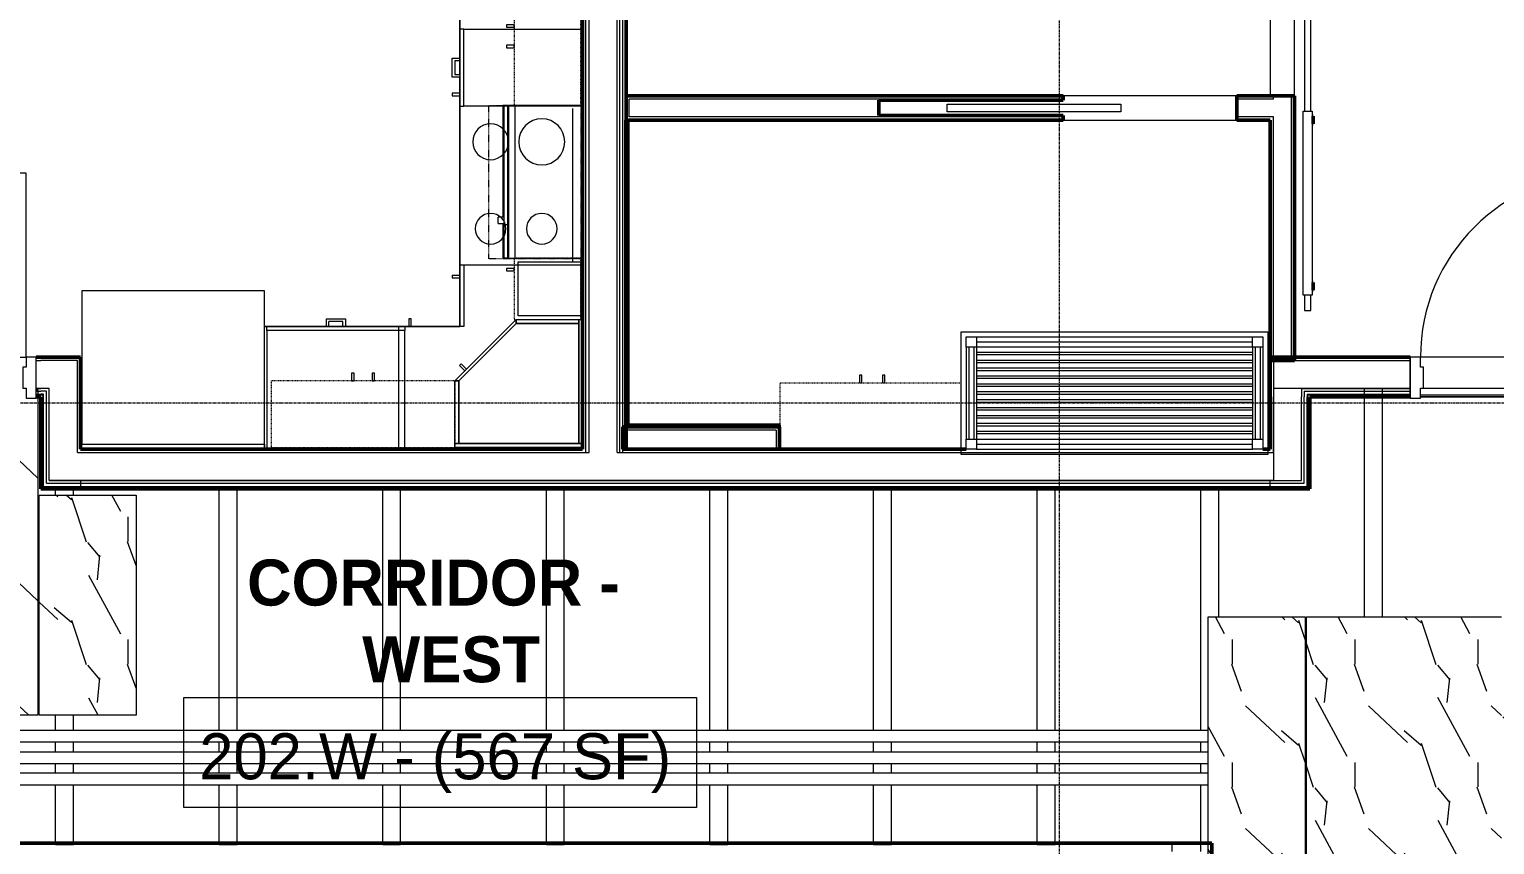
# Model space of a CAD drawing. Header units: inches. Extents: x -4235 to -464, y 9767 to 12359.
# Drawn here: x -3028.8 to -2742.2, y 10380.8 to 10540.3 of the extents above; entities that cross this region are included whole.
import ezdxf

# ---------------------------------------------------------------- set-up
doc = ezdxf.new("R2010")
doc.units = ezdxf.units.IN
doc.header["$MEASUREMENT"] = 0
for name, pattern in [('Dash', [0.25, 0.125, -0.125]), ('Grid Line 1_2_', [0.875, 0.5, -0.125, 0.125, -0.125]), ('Overhead', [0.15625, 0.09375, -0.0625])]:
    doc.linetypes.add(name, pattern=pattern)
for name, color, linetype, lineweight in [('0-1', 7, 'Continuous', 5), ('0-2', 10, 'Continuous', 9), ('A-AREA-IDEN', 2, 'Continuous', 9), ('A-CLNG-1', 254, 'Continuous', 9), ('A-CLNG-2', 10, 'Continuous', 9), ('A-CLNG-PATT-1', 253, 'Continuous', 13), ('A-DOOR-1', 10, 'Continuous', 9), ('A-DOOR-2', 50, 'Continuous', 20), ('A-DOOR-3', 254, 'Continuous', 9), ('A-DOOR-4', 7, 'Continuous', 50), ('A-DOOR-FRAM-2', 50, 'Continuous', 20), ('A-FLOR-3', 192, 'Continuous', 9), ('A-WALL-1', 7, 'Continuous', 50), ('A-WALL-2', 250, 'Continuous', 13), ('A-WALL-3', 10, 'Continuous', 9), ('A-WALL-4', 254, 'Continuous', 9), ('A-WALL-5', 113, 'Continuous', 9), ('I-WALL-1', 7, 'Continuous', 50), ('I-WALL-2', 10, 'Continuous', 9), ('I-WALL-3', 254, 'Continuous', 9), ('P-PIPE-1', 10, 'Continuous', 9), ('Q-CASE', 31, 'Continuous', 9), ('Q-CASE-1', 254, 'Continuous', 9), ('Q-CASE-2', 10, 'Continuous', 9), ('Q-CASE-3', 254, 'Dash', 9), ('Q-CASE-4', 10, 'Dash', 9), ('Q-SPCQ-1', 10, 'Continuous', 9), ('Q-SPCQ-2', 91, 'Overhead', 9), ('S-BEAM', 12, 'Continuous', 9), ('S-GRID-1', 1, 'Grid Line 1_2_', 9)]:
    doc.layers.add(name, color=color, linetype=linetype, lineweight=lineweight)
doc.styles.add('Century Gothic', font='ufonts.com_century-gothic.ttf', dxfattribs={"height": 9})
doc.styles.add('Century Gothic_B', font='GOTHICB.TTF', dxfattribs={"height": 9})
pattern_1 = [(108.435, (6.24, 0), (-23.9995167, 47.999875), [9.107, -66.787]), (139.399, (3.36, 8.64), (-144.0005735, 119.9994401), [4.425, -216.844]), (136.848, (24, 11.52), (-360.00235884, 335.99803914), [10.527, -515.834]), (109.983, (16.32, 18.72), (-71.99926767, 192.0004429), [5.618, -275.295]), (90, (14.4, 0), (-24, 24), [4.8, -19.2]), (118.443, (14.4, 4.8), (168.00080613, -311.999948405), [13.101, -641.971]), (84.289, (8.16, 16.32), (-24.00143285, -215.9997167), [4.824, -236.373]), (129.806, (8.64, 21.12), (96.0006462, -119.9991583), [3.749, -183.697])]

# ---------------------------------------------------------------- blocks, each defined once
blk = doc.blocks.new('POCKET - FLUSH - 2-10 x 6-8-2882530-BACKGROUND - RCP - 2ND FLOOR')
at = {"layer": 'A-DOOR-2'}
for p, q in [((-39.67, -0.75), (-39.67, 0.75)), ((-39.67, 0.75), (-5.67, 0.75)), ((-5.67, 0.75), (-5.67, -0.75)), ((-5.67, -0.75), (-39.67, -0.75))]:
    blk.add_line(p, q, dxfattribs=at)
blk = doc.blocks.new('BARN - FLUSH - 3-0 x 7-0 BARN DOOR-V20-BACKGROUND - RCP - 2ND FLOOR')
at = {"layer": 'A-DOOR-1'}
for p, q in [((-57, -4.32), (-60, -4.32)), ((-60, -4.32), (-60, -4.95)), ((-60, -4.95), (-60, -5.57)), ((-60, -5.57), (-57, -5.57)), ((-57, -5.82), (-57, -4.07)), ((-57, -4.07), (-21, -4.07)), ((-21, -4.07), (-21, -5.82)), ((18, -4.32), (-21, -4.32)), ((-21, -5.57), (18, -5.57)), ((18, -4.34), (18, -4.51)), ((18, -4.51), (18, -4.79)), ((18, -4.79), (18, -4.95)), ((18, -4.95), (18, -5.11)), ((18, -5.11), (18, -5.26)), ((18, -5.26), (18, -5.39)), ((18, -5.39), (18, -5.49)), ((18, -5.49), (18, -5.55)), ((-21, -5.82), (-57, -5.82))]:
    blk.add_line(p, q, dxfattribs=at)
at = {"layer": 'A-DOOR-3'}
for p, q in [((18, -4.95), (18, -4.32)), ((18, -5.57), (18, -4.95))]:
    blk.add_line(p, q, dxfattribs=at)
at = {"layer": 'A-DOOR-4'}
for p, q in [((-56, -6), (-56, -5.82)), ((-54.5, -6), (-56, -6)), ((-54.5, -5.82), (-54.5, -6)), ((-23.5, -6), (-23.5, -5.82)), ((-22, -6), (-23.5, -6)), ((-22, -5.82), (-22, -6))]:
    blk.add_line(p, q, dxfattribs=at)
blk = doc.blocks.new('Refrigerator_-_Side-by-Side_6047 - 36_ X 30_-345559-BACKGROUND - RCP - 2ND FLOOR')
at = {"layer": 'Q-SPCQ-1'}
for p, q in [((17.87, 14.42), (-17.88, 14.42)), ((-17.88, 14.42), (-17.88, -15.58)), ((17.87, -15.58), (17.87, 14.42)), ((-17.88, -15.58), (17.87, -15.58))]:
    blk.add_line(p, q, dxfattribs=at)
blk = doc.blocks.new('Range - 24_ x 30_-2320547-BACKGROUND - RCP - 2ND FLOOR')
at = {"layer": 'Q-SPCQ-1'}
blk.add_line((0, 22), (30, 22), dxfattribs=at)
for centre, radius, start, end in [((6.5, 16), 4.5, 360, 180), ((23.5, 16), 3, 360, 180), ((6.5, 16), 4.5, 180, 360), ((23.5, 16), 3, 180, 0), ((6.5, 6), 3.5, 360, 180), ((23.5, 6), 3, 360, 180), ((6.5, 6), 3.5, 180, 0), ((23.5, 6), 3, 180, 360)]:
    blk.add_arc(centre, radius, start, end, dxfattribs=at)
blk = doc.blocks.new('30quot_MicrowaveVent_11166 - 70cm miele oven-2322118-BACKGROUND - RCP - 2ND FLOOR')
at = {"layer": 'Q-CASE-1'}
for p, q in [((-14.2, -0.38), (-14.2, -13.23)), ((15.68, -13.23), (15.68, -0.38)), ((-14.2, -13.23), (-14.2, -14.49)), ((15.68, -13.23), (-14.2, -13.23)), ((15.68, -14.49), (15.68, -13.23)), ((-14.2, -14.49), (15.68, -14.49)), ((9.18, -14.61), (-14.2, -14.61)), ((-14.2, -14.61), (-14.2, -15.39)), ((-14.2, -15.39), (-14.2, -15.6)), ((-14.2, -15.39), (9.18, -15.39)), ((-14.2, -15.6), (7.69, -15.6)), ((7.69, -15.39), (7.69, -16.55)), ((7.69, -16.6), (8.88, -16.6)), ((8.88, -16.55), (8.88, -15.39)), ((8.88, -15.6), (15.68, -15.6)), ((9.18, -14.61), (9.18, -15.39)), ((15.68, -14.61), (9.18, -14.61)), ((9.18, -14.61), (9.18, -15.39)), ((9.18, -15.39), (15.68, -15.39)), ((15.68, -14.61), (15.68, -15.39)), ((15.68, -15.6), (15.68, -15.39))]:
    blk.add_line(p, q, dxfattribs=at)
at = {"layer": 'Q-CASE-2'}
for p, q in [((-14.2, 0), (-14.2, -0.38)), ((15.68, 0), (-14.2, 0)), ((15.68, -0.38), (15.68, 0))]:
    blk.add_line(p, q, dxfattribs=at)
blk = doc.blocks.new('300 Series Wall Hung Cabinet_302 - 36_ x 36_-2571299-BACKGROUND - RCP - 2ND FLOOR')
at = {"layer": 'Q-CASE-1'}
for p, q in [((-1.76, -13.19), (-2.25, -13.19)), ((-2.25, -13.19), (-2.25, -14.69)), ((-1.76, -14.69), (-1.76, -13.19)), ((2.24, -13.19), (1.75, -13.19)), ((1.75, -13.19), (1.75, -14.69)), ((2.24, -14.69), (2.24, -13.19)), ((-2.25, -14.69), (-1.76, -14.69)), ((1.75, -14.69), (2.24, -14.69))]:
    blk.add_line(p, q, dxfattribs=at)
at = {"layer": 'Q-CASE-3'}
for p, q in [((-18, -0.19), (-18, -13.19)), ((18, -13.19), (18, -0.19)), ((-18, -13.19), (18, -13.19))]:
    blk.add_line(p, q, dxfattribs=at)
at = {"layer": 'Q-CASE-4'}
blk.add_line((18, -0.19), (-18, -0.19), dxfattribs=at)
blk = doc.blocks.new('Base Cabinet 3 Drawer 230 - Base Cabinet 3 Drawer 230 27_-2602705-BACKGROUND - RCP - 2ND FLOOR')
at = {"layer": 'Q-CASE-2'}
for p, q in [((-12.76, 24), (14.24, 24)), ((-12.76, 23.25), (-12.76, 24)), ((14.24, 23.25), (-12.76, 23.25)), ((-12.76, 23.25), (-12.76, 0)), ((-1.14, 24), (-1.14, 25.5)), ((-1.14, 25.5), (2.61, 25.5)), ((-1.14, 24), (-0.64, 24)), ((2.11, 25), (-0.64, 25)), ((-0.64, 24), (-0.64, 25)), ((2.11, 24), (2.11, 25)), ((2.61, 24), (2.11, 24)), ((2.61, 25.5), (2.61, 24)), ((14.24, 24), (14.24, 23.25)), ((14.24, 0), (14.24, 23.25)), ((-12.76, 0), (14.24, 0))]:
    blk.add_line(p, q, dxfattribs=at)
blk = doc.blocks.new('308 - 308-V64-BACKGROUND - RCP - 2ND FLOOR')
at = {"layer": 'Q-CASE'}
for p, q in [((-12, 13.19), (0, 25.19)), ((0, 24.44), (-11.25, 13.19)), ((0, 25.19), (0, 24.44)), ((-11.25, 13.19), (-12, 13.19))]:
    blk.add_line(p, q, dxfattribs=at)
at = {"layer": 'Q-CASE-1'}
for p, q in [((-11.25, 13.19), (0, 24.44)), ((0, 25.19), (12.25, 25.19)), ((0, 24.44), (0, 25.19)), ((0, 24.44), (12.25, 24.44)), ((12.25, 24.44), (0, 24.44)), ((12.25, 25.19), (12.25, 24.44)), ((12.25, 0.94), (12.25, 25.19)), ((12.25, 25.19), (12.63, 25.19)), ((12.25, 24.44), (12.25, 0.94)), ((-10.76, 16.55), (-11.11, 16.2)), ((-11.11, 16.2), (-10.05, 15.14)), ((-9.7, 15.49), (-10.76, 16.55)), ((-12, 13.19), (-11.25, 13.19)), ((-12, 0.94), (-12, 13.19)), ((-11.25, 0.94), (-11.25, 13.19)), ((-11.25, 13.19), (-11.25, 0.94)), ((-11.25, 0.94), (-12, 0.94)), ((-12, 0.19), (-12, 0.94)), ((-12, 0.94), (12.63, 0.94)), ((12.25, 0.94), (-11.25, 0.94)), ((12.63, 0.94), (12.25, 0.94))]:
    blk.add_line(p, q, dxfattribs=at)
at = {"layer": 'Q-CASE-2'}
for p, q in [((12.63, 25.19), (13, 25.19)), ((13, 25.19), (13, 0.94)), ((12.62, 0.19), (-12, 0.19)), ((13, 0.94), (12.63, 0.94)), ((12.63, 0.94), (13, 0.94)), ((13, 0.19), (12.63, 0.19)), ((13, 0.94), (13, 0.19))]:
    blk.add_line(p, q, dxfattribs=at)
blk = doc.blocks.new('Base Cabinet Corner 197 - Base Cabinet Corner 197-2569781-BACKGROUND - RCP - 2ND FLOOR')
at = {"layer": 'Q-CASE-2'}
for p, q in [((0.74, 36), (-23.26, 36)), ((-23.26, 36), (-23.26, 0)), ((0.74, 23.25), (0.74, 36)), ((0.74, 24), (0.74, 36)), ((0.73, 34), (0.73, 33.51)), ((2.23, 34), (0.73, 34)), ((0.73, 33.51), (2.23, 33.51)), ((2.23, 33.51), (2.23, 34)), ((12.74, 24), (0.74, 24)), ((0.74, 23.25), (0.74, 24)), ((12.74, 23.25), (0.74, 23.25)), ((10.73, 25.5), (10.24, 25.5)), ((10.24, 25.5), (10.24, 24)), ((10.24, 24), (10.73, 24)), ((10.73, 24), (10.73, 25.5)), ((12.74, 0), (12.74, 24)), ((-23.26, 0), (12.74, 0))]:
    blk.add_line(p, q, dxfattribs=at)
blk = doc.blocks.new('300 Series Wall Hung Cabinet_302 - 27_ X 36_-2604985-BACKGROUND - RCP - 2ND FLOOR')
at = {"layer": 'Q-CASE-1'}
for p, q in [((-1.76, -13.19), (-2.25, -13.19)), ((-2.25, -13.19), (-2.25, -14.69)), ((-1.76, -14.69), (-1.76, -13.19)), ((2.24, -13.19), (1.75, -13.19)), ((1.75, -13.19), (1.75, -14.69)), ((2.24, -14.69), (2.24, -13.19)), ((-2.25, -14.69), (-1.76, -14.69)), ((1.75, -14.69), (2.24, -14.69))]:
    blk.add_line(p, q, dxfattribs=at)
at = {"layer": 'Q-CASE-3'}
for p, q in [((-13.5, -0.19), (-13.5, -13.19)), ((13.5, -13.19), (13.5, -0.19)), ((-13.5, -13.19), (13.5, -13.19))]:
    blk.add_line(p, q, dxfattribs=at)
at = {"layer": 'Q-CASE-4'}
blk.add_line((13.5, -0.19), (-13.5, -0.19), dxfattribs=at)
blk = doc.blocks.new('300 Series Wall Hung Cabinet_301 - 12_-2216986-BACKGROUND - RCP - 2ND FLOOR')
at = {"layer": 'Q-CASE-1'}
for p, q in [((-5.25, -12.44), (-5.25, -0.19)), ((5.25, -0.19), (5.25, -12.44)), ((5.25, -12.44), (-5.25, -12.44)), ((-3.51, -13.19), (-4, -13.19)), ((-4, -13.19), (-4, -14.69)), ((-3.51, -14.69), (-3.51, -13.19)), ((-4, -14.69), (-3.51, -14.69))]:
    blk.add_line(p, q, dxfattribs=at)
at = {"layer": 'Q-CASE-2'}
blk.add_line((-5.25, -0.19), (5.25, -0.19), dxfattribs=at)
at = {"layer": 'Q-CASE-3'}
for p, q in [((-6, -0.19), (-6, -13.19)), ((6, -13.19), (6, -0.19)), ((-6, -13.19), (6, -13.19))]:
    blk.add_line(p, q, dxfattribs=at)
at = {"layer": 'Q-CASE-4'}
blk.add_line((6, -0.19), (-6, -0.19), dxfattribs=at)
blk = doc.blocks.new('Single Door 1 Drawer 211 - 211 Base Cabinet Single Door1 Drawer 15_-2709718-BACKGROUND - RCP - 2ND FLOOR')
at = {"layer": 'Q-CASE-2'}
for p, q in [((-11.26, -23.25), (-11.26, 0)), ((-11.26, 0), (3.74, 0)), ((3.74, 0), (3.74, -23.25)), ((-11.26, -23.25), (-11.26, -24)), ((3.74, -23.25), (-11.26, -23.25)), ((-11.26, -24), (3.74, -24)), ((-5.14, -24), (-5.64, -24)), ((-5.64, -25.5), (-5.64, -24)), ((-1.89, -25.5), (-5.64, -25.5)), ((-5.14, -25), (-5.14, -24)), ((-5.14, -25), (-2.39, -25)), ((-2.39, -25), (-2.39, -24)), ((-2.39, -24), (-1.89, -24)), ((-1.89, -24), (-1.89, -25.5)), ((1.73, -24), (1.24, -24)), ((1.24, -24), (1.24, -25.5)), ((1.24, -25.5), (1.73, -25.5)), ((1.73, -25.5), (1.73, -24)), ((3.74, -24), (3.74, -23.25))]:
    blk.add_line(p, q, dxfattribs=at)
blk = doc.blocks.new('Bath Vanity - Bath Vanity 60_-V81-BACKGROUND - RCP - 2ND FLOOR')
at = {"layer": 'Q-CASE-1'}
for p, q in [((-29.26, 0), (-29.26, 1)), ((30.74, 1), (30.74, 0.38)), ((30.74, 0.38), (30.74, 0)), ((30.74, 0), (-29.26, 0))]:
    blk.add_line(p, q, dxfattribs=at)
at = {"layer": 'Q-CASE-2'}
for p, q in [((-29.26, 1), (-29.26, 24)), ((-29.26, 24), (30.74, 24)), ((-28.26, 21), (-28.26, 23)), ((-28.26, 23), (-26.26, 23)), ((-26.26, 23), (27.74, 23)), ((-26.26, 23), (-26.26, 21)), ((27.74, 21), (27.74, 23)), ((27.74, 23), (29.74, 23)), ((29.74, 23), (29.74, 21)), ((30.74, 24), (30.74, 1)), ((-28.26, 21), (-28.26, 3)), ((-26.26, 21), (-28.26, 21)), ((-27.76, 21), (-27.76, 3)), ((-26.76, 21), (-26.76, 3)), ((-26.26, 22), (27.74, 22)), ((27.74, 21), (-26.26, 21)), ((-26.26, 21), (-26.26, 3)), ((27.74, 21), (27.74, 3)), ((29.74, 21), (27.74, 21)), ((28.24, 21), (28.24, 3)), ((29.24, 21), (29.24, 3)), ((29.74, 21), (29.74, 3)), ((-26.26, 20), (27.74, 20)), ((27.74, 19.45), (-26.26, 19.45)), ((-26.26, 18.45), (27.74, 18.45)), ((27.74, 17.91), (-26.26, 17.91)), ((-26.26, 16.91), (27.74, 16.91)), ((27.74, 16.36), (-26.26, 16.36)), ((-26.26, 15.36), (27.74, 15.36)), ((27.74, 14.82), (-26.26, 14.82)), ((-26.26, 13.82), (27.74, 13.82)), ((27.74, 13.27), (-26.26, 13.27)), ((-26.26, 12.27), (27.74, 12.27)), ((27.74, 11.73), (-26.26, 11.73)), ((-26.26, 10.73), (27.74, 10.73)), ((27.74, 10.18), (-26.26, 10.18)), ((-26.26, 9.18), (27.74, 9.18)), ((27.74, 8.64), (-26.26, 8.64)), ((-26.26, 7.64), (27.74, 7.64)), ((27.74, 7.09), (-26.26, 7.09)), ((-26.26, 6.09), (27.74, 6.09)), ((-28.26, 1), (-28.26, 3)), ((-28.26, 3), (-26.26, 3)), ((27.74, 5.55), (-26.26, 5.55)), ((-26.26, 4.55), (27.74, 4.55)), ((27.74, 4), (-26.26, 4)), ((-26.26, 3), (27.74, 3)), ((-26.26, 3), (-26.26, 1)), ((27.74, 1), (27.74, 3)), ((27.74, 3), (29.74, 3)), ((29.74, 3), (29.74, 1)), ((-26.26, 1), (-28.26, 1)), ((-26.26, 2), (27.74, 2)), ((-26.26, 1), (27.74, 1)), ((29.74, 1), (27.74, 1))]:
    blk.add_line(p, q, dxfattribs=at)
blk = doc.blocks.new('Range_Hood_386 - 30_ Wide-2577799-BACKGROUND - RCP - 2ND FLOOR')
at = {"layer": 'Q-SPCQ-2'}
for p, q in [((-15, -6), (-15, 12)), ((-15, 12), (15, 12)), ((15, 12), (15, -6)), ((15, -6), (-15, -6))]:
    blk.add_line(p, q, dxfattribs=at)
blk = doc.blocks.new('300 Series Wall Hung Cabinet_326 - 36_-V92-BACKGROUND - RCP - 2ND FLOOR')
at = {"layer": 'Q-CASE-2'}
for p, q in [((-2.01, 14.69), (-2.5, 14.69)), ((-2.5, 14.69), (-2.5, 13.19)), ((-2.01, 13.19), (-2.01, 14.69)), ((2.49, 14.69), (2, 14.69)), ((2, 14.69), (2, 13.19)), ((2.49, 13.19), (2.49, 14.69)), ((-2.5, 13.19), (-2.01, 13.19)), ((2, 13.19), (2.49, 13.19))]:
    blk.add_line(p, q, dxfattribs=at)
at = {"layer": 'Q-CASE-3'}
blk.add_line((17.37, 0.19), (-18, 0.19), dxfattribs=at)
at = {"layer": 'Q-CASE-4'}
for p, q in [((-18, 0.19), (-18, 13.19)), ((-18, 13.19), (17.37, 13.19))]:
    blk.add_line(p, q, dxfattribs=at)
blk = doc.blocks.new('CTR - 1st Phase - Unit Layouts_rvt-1-BACKGROUND - RCP - 2ND FLOOR')
at = {"layer": 'A-WALL-1'}
for p, q in [((-2912.07, 10527.29), (-2826.62, 10527.29)), ((-2912.07, 10526.66), (-2912.07, 10527.29)), ((-2912.07, 10523.16), (-2912.07, 10526.66)), ((-2826.62, 10527.29), (-2826.62, 10526.41)), ((-2792.62, 10527.29), (-2786.1, 10527.29)), ((-2792.62, 10522.54), (-2792.62, 10527.29)), ((-2786.1, 10527.29), (-2781.35, 10527.29)), ((-2781.35, 10527.29), (-2781.35, 10475.52)), ((-2826.62, 10526.41), (-2862.62, 10526.41)), ((-2862.62, 10526.41), (-2862.62, 10523.41)), ((-2912.11, 10462.54), (-2912.11, 10522.54)), ((-2912.11, 10522.54), (-2911.73, 10522.54)), ((-2912.07, 10522.54), (-2912.07, 10523.16)), ((-2826.62, 10522.54), (-2912.07, 10522.54)), ((-2911.73, 10522.16), (-2911.73, 10462.91)), ((-2862.62, 10523.41), (-2826.62, 10523.41)), ((-2826.62, 10523.41), (-2826.62, 10522.54)), ((-2786.1, 10522.54), (-2792.62, 10522.54)), ((-2786.1, 10475.52), (-2786.1, 10522.54)), ((-2785.47, 10475.52), (-2786.1, 10475.52)), ((-2781.97, 10475.52), (-2785.47, 10475.52)), ((-2781.35, 10475.52), (-2781.97, 10475.52)), ((-2912.7, 10462.54), (-2882.07, 10462.54)), ((-2912.7, 10461.91), (-2912.7, 10462.54)), ((-2912.7, 10458.41), (-2912.7, 10461.91)), ((-2911.73, 10462.54), (-2912.11, 10462.54)), ((-2911.73, 10462.91), (-2882.11, 10462.91)), ((-2882.11, 10462.54), (-2911.73, 10462.54)), ((-2882.11, 10462.91), (-2882.11, 10462.54)), ((-2882.07, 10462.54), (-2882.07, 10461.91)), ((-2882.07, 10461.91), (-2882.07, 10458.41)), ((-2912.7, 10458.16), (-2912.7, 10458.41)), ((-2882.07, 10458.16), (-2912.7, 10458.16)), ((-2882.07, 10458.41), (-2882.07, 10458.16))]:
    blk.add_line(p, q, dxfattribs=at)
at = {"layer": 'A-WALL-2'}
for p, q in [((-2826.62, 10526.66), (-2911.45, 10526.66)), ((-2911.45, 10523.16), (-2911.45, 10526.66)), ((-2786.1, 10526.66), (-2792.62, 10526.66)), ((-2785.47, 10526.66), (-2786.1, 10526.66)), ((-2785.47, 10526.66), (-2785.47, 10527.29)), ((-2781.97, 10476.14), (-2781.97, 10527.29)), ((-2826.62, 10523.16), (-2911.45, 10523.16)), ((-2786.1, 10523.16), (-2792.62, 10523.16)), ((-2785.47, 10523.16), (-2786.1, 10523.16)), ((-2785.47, 10476.14), (-2785.47, 10523.16)), ((-2781.97, 10476.14), (-2785.47, 10476.14)), ((-2882.7, 10461.91), (-2912.07, 10461.91)), ((-2912.07, 10458.41), (-2912.07, 10461.91)), ((-2882.7, 10461.91), (-2882.7, 10458.41)), ((-2912.7, 10458.41), (-2912.07, 10458.41)), ((-2912.07, 10458.41), (-2912.7, 10458.41)), ((-2882.7, 10458.41), (-2912.07, 10458.41)), ((-2882.7, 10458.41), (-2882.07, 10458.41)), ((-2882.07, 10458.41), (-2882.7, 10458.41))]:
    blk.add_line(p, q, dxfattribs=at)
at = {"layer": 'A-WALL-3'}
for p, q in [((-2786.1, 10563.29), (-2786.1, 10527.29)), ((-2781.35, 10527.29), (-2781.35, 10563.29)), ((-2792.62, 10527.29), (-2826.62, 10527.29)), ((-2826.62, 10522.54), (-2792.62, 10522.54))]:
    blk.add_line(p, q, dxfattribs=at)
at = {"layer": 'A-WALL-4'}
for p, q in [((-2826.62, 10526.41), (-2826.62, 10527.29)), ((-2792.62, 10527.29), (-2792.62, 10522.54)), ((-2781.35, 10527.29), (-2786.1, 10527.29)), ((-2862.62, 10523.41), (-2862.62, 10526.41)), ((-2862.62, 10526.41), (-2826.62, 10526.41)), ((-2826.62, 10523.41), (-2862.62, 10523.41)), ((-2826.62, 10522.54), (-2826.62, 10523.41))]:
    blk.add_line(p, q, dxfattribs=at)
at = {"layer": 'A-WALL-5'}
for p, q in [((-2920.57, 10458.16), (-2920.57, 10576.29)), ((-2920.57, 10576.29), (-2920.57, 10458.16)), ((-2944.57, 10542.3), (-2944.57, 10534.66)), ((-2944.57, 10534.66), (-2944.57, 10542.3)), ((-2944.57, 10534.66), (-2944.57, 10534.17)), ((-2944.57, 10534.17), (-2944.57, 10531.41)), ((-2944.57, 10531.41), (-2944.57, 10534.17)), ((-2944.57, 10531.41), (-2944.57, 10530.91)), ((-2944.57, 10530.91), (-2944.57, 10527.79)), ((-2944.57, 10527.79), (-2944.57, 10530.91)), ((-2944.57, 10527.79), (-2944.57, 10527.3)), ((-2944.57, 10527.3), (-2944.57, 10492.15)), ((-2944.57, 10492.15), (-2944.57, 10527.3)), ((-2944.57, 10492.15), (-2944.57, 10491.66)), ((-2944.57, 10491.66), (-2944.57, 10482.16)), ((-2944.57, 10482.16), (-2944.57, 10491.66)), ((-2970.7, 10482.16), (-2982.77, 10482.16)), ((-2982.77, 10482.16), (-2970.7, 10482.16)), ((-2970.2, 10482.16), (-2970.7, 10482.16)), ((-2967.45, 10482.16), (-2970.2, 10482.16)), ((-2970.2, 10482.16), (-2967.45, 10482.16)), ((-2966.95, 10482.16), (-2967.45, 10482.16)), ((-2944.57, 10482.16), (-2966.95, 10482.16)), ((-2966.95, 10482.16), (-2944.57, 10482.16)), ((-2982.77, 10459.16), (-2982.77, 10458.16)), ((-2982.77, 10458.16), (-2982.77, 10459.16)), ((-2982.77, 10458.16), (-2920.57, 10458.16)), ((-2920.57, 10458.16), (-2982.77, 10458.16))]:
    blk.add_line(p, q, dxfattribs=at)
at = {"layer": '0-2'}
for name, p, rotation in [('BARN - FLUSH - 3-0 x 7-0 BARN DOOR-V20-BACKGROUND - RCP - 2ND FLOOR', (-2783.72, 10545.29), 89.99999999990546), ('300 Series Wall Hung Cabinet_302 - 27_ X 36_-2604985-BACKGROUND - RCP - 2ND FLOOR', (-2920.76, 10538.92), 269.9999999999998), ('Single Door 1 Drawer 211 - 211 Base Cabinet Single Door1 Drawer 15_-2709718-BACKGROUND - RCP - 2ND FLOOR', (-2920.57, 10529.03), 269.9999999999974), ('Range - 24_ x 30_-2320547-BACKGROUND - RCP - 2ND FLOOR', (-2944.57, 10524.79), 269.9999999999817), ('Range_Hood_386 - 30_ Wide-2577799-BACKGROUND - RCP - 2ND FLOOR', (-2932.95, 10510.42), 270.0000000000022), ('30quot_MicrowaveVent_11166 - 70cm miele oven-2322118-BACKGROUND - RCP - 2ND FLOOR', (-2920.57, 10511.22), 269.9999999999994), ('300 Series Wall Hung Cabinet_301 - 12_-2216986-BACKGROUND - RCP - 2ND FLOOR', (-2920.76, 10489.54), 269.9999999999998), ('Base Cabinet Corner 197 - Base Cabinet Corner 197-2569781-BACKGROUND - RCP - 2ND FLOOR', (-2920.57, 10481.43), 90.00000000000179), ('Refrigerator_-_Side-by-Side_6047 - 36_ X 30_-345559-BACKGROUND - RCP - 2ND FLOOR', (-3000.65, 10473.59), 180), ('300 Series Wall Hung Cabinet_302 - 36_ x 36_-2571299-BACKGROUND - RCP - 2ND FLOOR', (-2963.51, 10458.35), 180)]:
    blk.add_blockref(name, p, dxfattribs=dict(at, rotation=rotation))
for name, p in [('POCKET - FLUSH - 2-10 x 6-8-2882530-BACKGROUND - RCP - 2ND FLOOR', (-2809.62, 10524.91)), ('Base Cabinet 3 Drawer 230 - Base Cabinet 3 Drawer 230 27_-2602705-BACKGROUND - RCP - 2ND FLOOR', (-2969.56, 10458.16)), ('308 - 308-V64-BACKGROUND - RCP - 2ND FLOOR', (-2933.57, 10458.35)), ('Bath Vanity - Bath Vanity 60_-V81-BACKGROUND - RCP - 2ND FLOOR', (-2817.31, 10457.16)), ('300 Series Wall Hung Cabinet_326 - 36_-V92-BACKGROUND - RCP - 2ND FLOOR', (-2863.95, 10457.98))]:
    blk.add_blockref(name, p, dxfattribs=at)
blk = doc.blocks.new('HOLLOW METAL - UNIT DOOR-2191978-BACKGROUND - RCP - 2ND FLOOR')
at = {"layer": 'A-DOOR-1'}
blk.add_arc((18, 4.125), 36, 90, 180, dxfattribs=at)
at = {"layer": 'A-DOOR-2'}
for p, q in [((18, 40.125), (16.25, 40.125)), ((16.25, 40.125), (16.25, 4.125)), ((18, 4.125), (18, 40.125)), ((16.25, 4.125), (18, 4.125))]:
    blk.add_line(p, q, dxfattribs=at)
at = {"layer": 'A-DOOR-FRAM-2'}
for p, q in [((-18, 4.125), (-20, 4.125)), ((-20, 4.125), (-20, -3.875)), ((-18, 2.1875), (-18, 4.125)), ((18, 4.125), (18, 2.1875)), ((20, 4.125), (18, 4.125)), ((20, -3.875), (20, 4.125)), ((-17.375, 2.1875), (-18, 2.1875)), ((-17.375, -1.9375), (-17.375, 2.1875)), ((18, 2.1875), (17.375, 2.1875)), ((17.375, 2.1875), (17.375, -1.9375)), ((-18, -3.875), (-18, -1.9375)), ((-18, -1.9375), (-17.375, -1.9375)), ((17.375, -1.9375), (18, -1.9375)), ((18, -1.9375), (18, -3.875)), ((-20, -3.875), (-18, -3.875)), ((18, -3.875), (20, -3.875))]:
    blk.add_line(p, q, dxfattribs=at)
blk = doc.blocks.new('HOLLOW METAL - UNIT DOOR-2191979-BACKGROUND - RCP - 2ND FLOOR')
at = {"layer": 'A-DOOR-1'}
blk.add_arc((18, 4.125), 36, 90, 180, dxfattribs=at)
at = {"layer": 'A-DOOR-2'}
for p, q in [((18, 40.125), (16.25, 40.125)), ((16.25, 40.125), (16.25, 4.125)), ((18, 4.125), (18, 40.125)), ((16.25, 4.125), (18, 4.125))]:
    blk.add_line(p, q, dxfattribs=at)
at = {"layer": 'A-DOOR-FRAM-2'}
for p, q in [((-18, 4.125), (-20, 4.125)), ((-20, 4.125), (-20, -3.875)), ((-18, 2.1875), (-18, 4.125)), ((18, 4.125), (18, 2.1875)), ((20, 4.125), (18, 4.125)), ((20, -3.875), (20, 4.125)), ((-17.375, 2.1875), (-18, 2.1875)), ((-17.375, -1.9375), (-17.375, 2.1875)), ((18, 2.1875), (17.375, 2.1875)), ((17.375, 2.1875), (17.375, -1.9375)), ((-18, -3.875), (-18, -1.9375)), ((-18, -1.9375), (-17.375, -1.9375)), ((17.375, -1.9375), (18, -1.9375)), ((18, -1.9375), (18, -3.875)), ((-20, -3.875), (-18, -3.875)), ((18, -3.875), (20, -3.875))]:
    blk.add_line(p, q, dxfattribs=at)
blk = doc.blocks.new('CTR - 1st Phase - Common Walls_rvt-1-BACKGROUND - RCP - 2ND FLOOR')
at = {"layer": 'A-CLNG-PATT-1'}
h = blk.add_hatch(dxfattribs=at)
h.set_pattern_fill('FP_3', color=256, style=0, pattern_type=2)
h.set_pattern_definition(pattern_1)
h.paths.add_polyline_path([(-3009.78, 10406.19), (-3007.91, 10406.19), (-3007.91, 10449.16), (-3026.86, 10449.16), (-3026.86, 10406.19), (-3023.79, 10406.19)], flags=0)
h.paths.add_polyline_path([(-3065.51, 10406.19), (-3065.51, 10468.16), (-3067.42, 10468.16), (-3067.42, 10469.8), (-3084.46, 10469.8), (-3084.46, 10406.19), (-3065.84, 10406.19)], flags=0)
h.paths.add_polyline_path([(-3065.26, 10406.19), (-3027.11, 10406.19), (-3027.11, 10469.8), (-3027.42, 10469.8), (-3027.42, 10468.16), (-3029.42, 10468.16), (-3029.42, 10469.8), (-3065.26, 10469.8), (-3065.26, 10412.4)], flags=0)
h = blk.add_hatch(dxfattribs=at)
h.set_pattern_fill('FP_3', color=256, style=0, pattern_type=2)
h.set_pattern_definition(pattern_1)
h.paths.add_polyline_path([(-2797.77, 10361.78), (-2781.2, 10361.78), (-2781.2, 10363.41), (-2779.28, 10363.41), (-2779.28, 10425.39), (-2798.23, 10425.39), (-2798.23, 10361.78), (-2798.02, 10361.78)], flags=0)
h.paths.add_polyline_path([(-2743.48, 10361.78), (-2743.2, 10361.78), (-2743.2, 10363.41), (-2741.2, 10363.41), (-2741.2, 10361.78), (-2740.88, 10361.78), (-2740.88, 10425.39), (-2779.03, 10425.39), (-2779.03, 10361.78), (-2771.51, 10361.78)], flags=0)
h.paths.add_polyline_path([(-2721.68, 10382.41), (-2721.68, 10425.39), (-2740.63, 10425.39), (-2740.63, 10382.41)], flags=0)
at = {"layer": 'A-CLNG-1'}
for p, q in [((-3027.42, 10469.8), (-3027.11, 10469.8)), ((-3027.11, 10469.8), (-3027.11, 10468.41)), ((-2798.23, 10361.78), (-2798.23, 10381.16))]:
    blk.add_line(p, q, dxfattribs=at)
at = {"layer": 'A-CLNG-2'}
for p, q in [((-3027.11, 10468.41), (-3027.11, 10406.19)), ((-3026.86, 10406.19), (-3026.86, 10449.16)), ((-3026.86, 10449.16), (-3007.91, 10449.16)), ((-3007.91, 10449.16), (-3007.91, 10406.19)), ((-2798.23, 10381.16), (-2798.23, 10425.39)), ((-2798.23, 10425.39), (-2779.28, 10425.39)), ((-2779.28, 10425.39), (-2779.28, 10363.41)), ((-2779.03, 10363.16), (-2779.03, 10425.39)), ((-2779.03, 10425.39), (-2740.88, 10425.39)), ((-3027.11, 10406.19), (-3065.26, 10406.19)), ((-3007.91, 10406.19), (-3026.86, 10406.19))]:
    blk.add_line(p, q, dxfattribs=at)
at = {"layer": 'A-WALL-2'}
for p, q in [((-2919.95, 10458.16), (-2919.95, 10843.14)), ((-2919.32, 10458.16), (-2919.32, 10843.14)), ((-2913.82, 10458.16), (-2913.82, 10843.14)), ((-2913.32, 10458.16), (-2913.32, 10843.14)), ((-2912.7, 10458.16), (-2912.7, 10843.14)), ((-3027.42, 10475.54), (-3026.52, 10475.54)), ((-3024.9, 10475.54), (-3026.52, 10475.54)), ((-3019.4, 10475.54), (-3024.9, 10475.54)), ((-3019.4, 10457.54), (-3019.4, 10475.54)), ((-2785.47, 10475.54), (-2758.72, 10475.54)), ((-2785.47, 10475.54), (-2785.47, 10470.04)), ((-3027.42, 10470.04), (-3026.52, 10470.04)), ((-3027.42, 10469.54), (-3026.52, 10469.54)), ((-3025.4, 10470.04), (-3026.52, 10470.04)), ((-3026.02, 10469.54), (-3026.52, 10469.54)), ((-3025.4, 10469.54), (-3026.02, 10469.54)), ((-3024.9, 10470.04), (-3025.4, 10470.04)), ((-3025.4, 10451.54), (-3025.4, 10469.54)), ((-3024.9, 10452.04), (-3024.9, 10470.04)), ((-2785.47, 10470.04), (-2785.47, 10468.41)), ((-2779.97, 10470.04), (-2758.72, 10470.04)), ((-2779.97, 10470.04), (-2779.97, 10469.54)), ((-2779.97, 10469.54), (-2779.97, 10468.41)), ((-2779.47, 10469.54), (-2758.72, 10469.54)), ((-2779.47, 10469.54), (-2779.47, 10468.91)), ((-3027.42, 10468.91), (-3026.52, 10468.91)), ((-3026.02, 10468.91), (-3026.52, 10468.91)), ((-3026.02, 10450.91), (-3026.02, 10468.91)), ((-2785.47, 10457.54), (-2785.47, 10468.41)), ((-2779.97, 10452.04), (-2779.97, 10468.41)), ((-2779.47, 10468.91), (-2779.47, 10468.41)), ((-2779.47, 10451.54), (-2779.47, 10468.41)), ((-2778.85, 10468.91), (-2758.72, 10468.91)), ((-2778.85, 10468.91), (-2778.85, 10468.41)), ((-2778.85, 10450.91), (-2778.85, 10468.41)), ((-2919.95, 10457.54), (-2919.95, 10458.16)), ((-2919.32, 10457.54), (-2919.32, 10458.16)), ((-2913.82, 10457.54), (-2913.82, 10458.16)), ((-2913.32, 10457.54), (-2913.32, 10458.16)), ((-2912.7, 10457.54), (-2912.7, 10458.16)), ((-3019.4, 10457.54), (-3018.77, 10457.54)), ((-3018.77, 10457.54), (-2919.95, 10457.54)), ((-2919.95, 10457.54), (-2919.32, 10457.54)), ((-2919.95, 10457.54), (-2919.32, 10457.54)), ((-2913.82, 10457.54), (-2913.32, 10457.54)), ((-2913.82, 10457.54), (-2913.32, 10457.54)), ((-2913.32, 10457.54), (-2912.7, 10457.54)), ((-2913.32, 10457.54), (-2912.7, 10457.54)), ((-2912.7, 10457.54), (-2786.1, 10457.54)), ((-2786.1, 10457.54), (-2785.47, 10457.54)), ((-3026.02, 10450.91), (-3026.02, 10450.41)), ((-3026.02, 10450.91), (-3025.4, 10450.91)), ((-3026.02, 10450.41), (-3026.02, 10450.91)), ((-3025.4, 10451.54), (-3024.9, 10451.54)), ((-3025.4, 10450.91), (-3018.77, 10450.91)), ((-3024.9, 10452.04), (-3019.4, 10452.04)), ((-3024.9, 10451.54), (-3018.77, 10451.54)), ((-3019.4, 10452.04), (-3018.77, 10452.04)), ((-3018.77, 10452.04), (-2786.1, 10452.04)), ((-3018.77, 10451.54), (-2786.1, 10451.54)), ((-3018.77, 10450.91), (-2786.1, 10450.91)), ((-2786.1, 10452.04), (-2785.47, 10452.04)), ((-2786.1, 10451.54), (-2779.97, 10451.54)), ((-2786.1, 10450.91), (-2779.47, 10450.91)), ((-2785.47, 10452.04), (-2779.97, 10452.04)), ((-2779.97, 10451.54), (-2779.47, 10451.54)), ((-2779.47, 10450.91), (-2778.85, 10450.91))]:
    blk.add_line(p, q, dxfattribs=at)
at = {"layer": 'I-WALL-1'}
for p, q in [((-2920.57, 10458.16), (-2920.57, 10843.14)), ((-2912.07, 10843.14), (-2912.07, 10458.16)), ((-3027.42, 10476.16), (-3026.52, 10476.16)), ((-3026.52, 10476.16), (-3019.4, 10476.16)), ((-3019.4, 10476.16), (-3018.77, 10476.16)), ((-3018.77, 10476.16), (-3018.77, 10458.16)), ((-2786.1, 10475.54), (-2786.1, 10476.16)), ((-2786.1, 10476.16), (-2758.72, 10476.16)), ((-2786.1, 10468.41), (-2786.1, 10475.54)), ((-3026.52, 10468.41), (-3027.42, 10468.41)), ((-3026.52, 10450.41), (-3026.52, 10468.41)), ((-2786.1, 10458.16), (-2786.1, 10468.41)), ((-2758.72, 10468.41), (-2778.35, 10468.41)), ((-2778.35, 10468.41), (-2778.35, 10450.41)), ((-3018.77, 10458.16), (-2920.57, 10458.16)), ((-2912.07, 10458.16), (-2845.57, 10458.16)), ((-2787.57, 10458.16), (-2786.1, 10458.16)), ((-3026.02, 10450.41), (-3026.52, 10450.41)), ((-3018.77, 10450.41), (-3026.02, 10450.41)), ((-2786.1, 10450.41), (-3018.77, 10450.41)), ((-2778.85, 10450.41), (-2786.1, 10450.41)), ((-2778.35, 10450.41), (-2778.85, 10450.41)), ((-3065.75, 10381.16), (-2805.27, 10381.16)), ((-2805.27, 10381.16), (-2798.02, 10381.16)), ((-2798.02, 10381.16), (-2797.52, 10381.16)), ((-2797.52, 10381.16), (-2797.52, 10363.16))]:
    blk.add_line(p, q, dxfattribs=at)
at = {"layer": 'I-WALL-2'}
for p, q in [((-2758.72, 10468.41), (-2758.72, 10476.16)), ((-2722.47, 10476.16), (-2756.72, 10476.16)), ((-2756.72, 10468.41), (-2720.72, 10468.41)), ((-3026.15, 10450.41), (-3018.77, 10450.41)), ((-3018.77, 10452.04), (-3018.77, 10450.79)), ((-3018.77, 10452.04), (-3018.77, 10450.79)), ((-3018.77, 10450.79), (-3018.77, 10450.41)), ((-3018.77, 10450.79), (-3018.77, 10450.41)), ((-3007.91, 10450.41), (-3018.77, 10450.41)), ((-2786.1, 10450.41), (-2786.1, 10452.04)), ((-2786.1, 10450.41), (-2786.1, 10452.04)), ((-2805.27, 10379.54), (-2805.27, 10381.16)), ((-2805.27, 10379.54), (-2805.27, 10381.16))]:
    blk.add_line(p, q, dxfattribs=at)
at = {"layer": 'I-WALL-3'}
for p, q in [((-3026.52, 10468.41), (-3027.11, 10468.41)), ((-3026.52, 10450.41), (-3026.52, 10468.41)), ((-2758.72, 10468.41), (-2778.35, 10468.41)), ((-2778.35, 10468.41), (-2778.35, 10450.41)), ((-2720.72, 10468.41), (-2756.72, 10468.41)), ((-3026.52, 10450.41), (-3026.15, 10450.41)), ((-2786.1, 10450.41), (-3007.91, 10450.41)), ((-2786.1, 10450.41), (-2778.35, 10450.41)), ((-3065.75, 10381.16), (-2805.27, 10381.16)), ((-2798.23, 10381.16), (-2805.27, 10381.16))]:
    blk.add_line(p, q, dxfattribs=at)
at = {"layer": 'P-PIPE-1'}
for p, q in [((-3435.32, 10403.25), (-2798.23, 10403.25)), ((-2798.23, 10400.87), (-3435.32, 10400.87)), ((-2779.28, 10403.25), (-2779.03, 10403.25)), ((-2779.03, 10400.87), (-2779.28, 10400.87)), ((-3435.32, 10399.01), (-2798.23, 10399.01)), ((-2779.28, 10399.01), (-2779.03, 10399.01)), ((-2798.23, 10396.63), (-3435.32, 10396.63)), ((-3435.32, 10394.88), (-2798.23, 10394.88)), ((-2779.03, 10396.63), (-2779.28, 10396.63)), ((-2779.28, 10394.88), (-2779.03, 10394.88)), ((-2798.23, 10392.5), (-3435.32, 10392.5)), ((-2779.03, 10392.5), (-2779.28, 10392.5))]:
    blk.add_line(p, q, dxfattribs=at)
at = {"layer": '0-2'}
for name, p in [('HOLLOW METAL - UNIT DOOR-2191979-BACKGROUND - RCP - 2ND FLOOR', (-3047.42, 10472.04)), ('HOLLOW METAL - UNIT DOOR-2191978-BACKGROUND - RCP - 2ND FLOOR', (-2738.72, 10472.04))]:
    blk.add_blockref(name, p, dxfattribs=at)
blk = doc.blocks.new('Dimension Lumber - LVL - 3_5X5_5-2690765-BACKGROUND - RCP - 2ND FLOOR')
at = {"layer": 'S-BEAM'}
for p, q in [((-34.9, 1.75), (-34.9, -1.75)), ((-34.9, 1.75), (-34.62, 1.75)), ((-34.62, 1.75), (-23.29, 1.75)), ((-20.91, 1.75), (-19.16, 1.75)), ((-16.78, 1.75), (-14.92, 1.75)), ((-12.54, 1.75), (-9.6, 1.75)), ((33.38, 1.75), (34.38, 1.75)), ((34.38, 1.75), (34.63, 1.75)), ((34.63, 1.75), (34.9, 1.75)), ((34.9, -1.75), (34.9, 1.75)), ((-34.9, -1.75), (-34.62, -1.75)), ((-34.62, -1.75), (-23.29, -1.75)), ((-20.91, -1.75), (-19.16, -1.75)), ((-16.78, -1.75), (-14.92, -1.75)), ((-12.54, -1.75), (-9.6, -1.75)), ((33.38, -1.75), (34.38, -1.75)), ((34.38, -1.75), (34.63, -1.75)), ((34.63, -1.75), (34.9, -1.75))]:
    blk.add_line(p, q, dxfattribs=at)
blk = doc.blocks.new('Dimension Lumber - LVL - 3_5X5_5-V239-BACKGROUND - RCP - 2ND FLOOR')
at = {"layer": 'S-BEAM'}
for p, q in [((-34.9, 1.75), (-34.9, -1.75)), ((-34.9, 1.75), (-34.62, 1.75)), ((-34.62, 1.75), (-23.29, 1.75)), ((-20.91, 1.75), (-19.16, 1.75)), ((-16.78, 1.75), (-14.92, 1.75)), ((-12.54, 1.75), (34.63, 1.75)), ((34.63, 1.75), (34.9, 1.75)), ((34.9, -1.75), (34.9, 1.75)), ((-34.9, -1.75), (-34.62, -1.75)), ((-34.62, -1.75), (-23.29, -1.75)), ((-20.91, -1.75), (-19.16, -1.75)), ((-16.78, -1.75), (-14.92, -1.75)), ((-12.54, -1.75), (34.63, -1.75)), ((34.63, -1.75), (34.9, -1.75))]:
    blk.add_line(p, q, dxfattribs=at)
blk = doc.blocks.new('Dimension Lumber - LVL - 3_5X5_5-V241-BACKGROUND - RCP - 2ND FLOOR')
at = {"layer": 'S-BEAM'}
for p, q in [((-34.9, 1.75), (-34.9, -1.75)), ((-34.86, 1.75), (-34.62, 1.75)), ((-34.62, 1.75), (-23.29, 1.75)), ((-20.91, 1.75), (-19.16, 1.75)), ((-16.78, 1.75), (-14.92, 1.75)), ((-12.54, 1.75), (34.63, 1.75)), ((34.63, 1.75), (34.9, 1.75)), ((34.9, -1.75), (34.9, 1.75)), ((-34.9, -1.75), (-34.62, -1.75)), ((-34.62, -1.75), (-23.29, -1.75)), ((-20.91, -1.75), (-19.16, -1.75)), ((-16.78, -1.75), (-14.92, -1.75)), ((-12.54, -1.75), (34.63, -1.75)), ((34.63, -1.75), (34.9, -1.75))]:
    blk.add_line(p, q, dxfattribs=at)
blk = doc.blocks.new('Dimension Lumber - LVL - 3_5X5_5-V242-BACKGROUND - RCP - 2ND FLOOR')
at = {"layer": 'S-BEAM'}
for p, q in [((-34.9, 1.75), (-34.9, -1.75)), ((-34.9, 1.75), (-34.62, 1.75)), ((-34.62, 1.75), (-23.29, 1.75)), ((-20.91, 1.75), (-19.16, 1.75)), ((-16.78, 1.75), (-14.92, 1.75)), ((-12.54, 1.75), (34.63, 1.75)), ((34.63, 1.75), (34.89, 1.75)), ((34.9, -1.75), (34.9, 1.75)), ((-34.9, -1.75), (-34.62, -1.75)), ((-34.62, -1.75), (-23.29, -1.75)), ((-20.91, -1.75), (-19.16, -1.75)), ((-16.78, -1.75), (-14.92, -1.75)), ((-12.54, -1.75), (34.63, -1.75)), ((34.63, -1.75), (34.9, -1.75))]:
    blk.add_line(p, q, dxfattribs=at)
blk = doc.blocks.new('Dimension Lumber - LVL - 3_5X5_5-V243-BACKGROUND - RCP - 2ND FLOOR')
at = {"layer": 'S-BEAM'}
for p, q in [((-34.9, 1.75), (-34.9, -1.75)), ((-34.9, 1.75), (-34.62, 1.75)), ((-34.62, 1.75), (-23.29, 1.75)), ((-20.91, 1.75), (-19.16, 1.75)), ((-16.78, 1.75), (-14.92, 1.75)), ((-12.54, 1.75), (34.63, 1.75)), ((34.63, 1.75), (34.9, 1.75)), ((34.9, -1.75), (34.9, 1.75)), ((-34.9, -1.75), (-34.67, -1.75)), ((-34.62, -1.75), (-23.29, -1.75)), ((-20.91, -1.75), (-19.16, -1.75)), ((-16.78, -1.75), (-14.92, -1.75)), ((-12.54, -1.75), (34.63, -1.75)), ((34.63, -1.75), (34.9, -1.75))]:
    blk.add_line(p, q, dxfattribs=at)
blk = doc.blocks.new('Dimension Lumber - LVL - 3_5X5_5-V244-BACKGROUND - RCP - 2ND FLOOR')
at = {"layer": 'S-BEAM'}
for p, q in [((-25.78, 1.75), (-24.15, 1.75)), ((-24.15, 1.75), (-12.81, 1.75)), ((-10.44, 1.75), (-8.68, 1.75)), ((-6.31, 1.75), (-4.44, 1.75)), ((-2.07, 1.75), (45.1, 1.75)), ((45.1, 1.75), (45.37, 1.75)), ((45.37, -1.75), (45.37, 1.75)), ((-43.78, -1.75), (-43.53, -1.75)), ((20.07, -1.75), (45.1, -1.75)), ((45.1, -1.75), (45.37, -1.75))]:
    blk.add_line(p, q, dxfattribs=at)
blk = doc.blocks.new('Dimension Lumber - LVL - 3_5X5_5-V245-BACKGROUND - RCP - 2ND FLOOR')
at = {"layer": 'S-BEAM'}
for p, q in [((-54.25, 1.75), (-54.01, 1.75)), ((9.6, 1.75), (52.63, 1.75)), ((52.63, 1.75), (54.25, 1.75)), ((-54.25, -1.75), (-54.01, -1.75)), ((9.6, -1.75), (52.63, -1.75)), ((52.63, -1.75), (54.25, -1.75))]:
    blk.add_line(p, q, dxfattribs=at)

msp = doc.modelspace()

# ---------------------------------------------------------------- linework, layer by layer
at = {"layer": 'A-AREA-IDEN', "flags": 128}
msp.add_lwpolyline([(-2998.56, 10409.63), (-2898.3, 10409.63), (-2898.3, 10388.13), (-2998.56, 10388.13)], close=True, dxfattribs=at)
at = {"layer": 'A-FLOR-3'}
for p, q in [((-3024.9, 10470.04), (-3027.42, 10470.04)), ((-3024.9, 10452.04), (-3024.9, 10470.04)), ((-2758.72, 10470.04), (-2785.47, 10470.04)), ((-2785.47, 10470.04), (-2785.47, 10452.04)), ((-2720.72, 10470.04), (-2756.72, 10470.04)), ((-3027.11, 10468.79), (-3026.15, 10468.79)), ((-3026.15, 10468.79), (-3026.15, 10450.79)), ((-2778.72, 10450.79), (-2778.72, 10468.79)), ((-2778.72, 10468.79), (-2767.67, 10468.79)), ((-2764.17, 10468.79), (-2758.72, 10468.79)), ((-2756.72, 10468.79), (-2735.67, 10468.79)), ((-3026.15, 10450.79), (-2778.72, 10450.79)), ((-2785.47, 10452.04), (-3024.9, 10452.04))]:
    msp.add_line(p, q, dxfattribs=at)
at = {"layer": 'S-GRID-1'}
for p, q in [((-2827.32, 9836.18), (-2827.32, 12309.48)), ((-464.45, 10467.19), (-4185.7, 10467.19))]:
    msp.add_line(p, q, dxfattribs=at)

# ---------------------------------------------------------------- block references
at = {"layer": '0-1'}
for name in ['CTR - 1st Phase - Unit Layouts_rvt-1-BACKGROUND - RCP - 2ND FLOOR', 'CTR - 1st Phase - Common Walls_rvt-1-BACKGROUND - RCP - 2ND FLOOR']:
    msp.add_blockref(name, (0, 0), dxfattribs=at)
at = {"layer": 'S-BEAM'}
for name, p, rotation in [('Dimension Lumber - LVL - 3_5X5_5-V245-BACKGROUND - RCP - 2ND FLOOR', (-2765.92, 10415.79), 90.00000000000071), ('Dimension Lumber - LVL - 3_5X5_5-2690765-BACKGROUND - RCP - 2ND FLOOR', (-3021.92, 10415.79), 90.00000000000057), ('Dimension Lumber - LVL - 3_5X5_5-V239-BACKGROUND - RCP - 2ND FLOOR', (-2989.92, 10415.79), 90.00000000000057), ('Dimension Lumber - LVL - 3_5X5_5-V239-BACKGROUND - RCP - 2ND FLOOR', (-2957.92, 10415.79), 90.00000000000057), ('Dimension Lumber - LVL - 3_5X5_5-V241-BACKGROUND - RCP - 2ND FLOOR', (-2925.92, 10415.79), 90.00000000000057), ('Dimension Lumber - LVL - 3_5X5_5-V242-BACKGROUND - RCP - 2ND FLOOR', (-2893.92, 10415.79), 90.00000000000057), ('Dimension Lumber - LVL - 3_5X5_5-V239-BACKGROUND - RCP - 2ND FLOOR', (-2861.92, 10415.79), 90.00000000000057), ('Dimension Lumber - LVL - 3_5X5_5-V243-BACKGROUND - RCP - 2ND FLOOR', (-2829.92, 10415.79), 90.00000000000057), ('Dimension Lumber - LVL - 3_5X5_5-V244-BACKGROUND - RCP - 2ND FLOOR', (-2797.92, 10405.31), 90.00000000000064)]:
    msp.add_blockref(name, p, dxfattribs=dict(at, rotation=rotation))

# ---------------------------------------------------------------- texts
at = {"layer": 'A-AREA-IDEN', "char_height": 9, "attachment_point": 1}
for s, insert, width, style in [('CORRIDOR -', (-2986.19, 10436.6), 91.203, 'Century Gothic_B'), ('WEST', (-2963.69, 10421.6), 36.663, 'Century Gothic_B'), ('202.W - (567 SF)', (-2995.56, 10402.63), 113.928, 'Century Gothic')]:
    msp.add_mtext(s, dxfattribs=dict(at, insert=insert, width=width, style=style))

doc.saveas('drawing.dxf')
